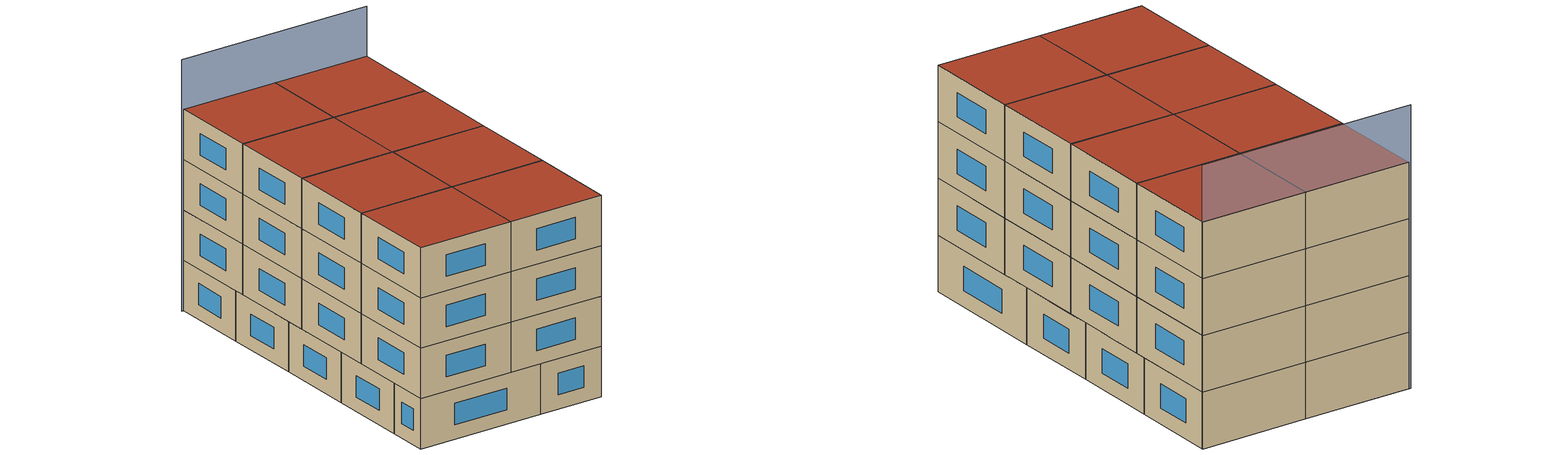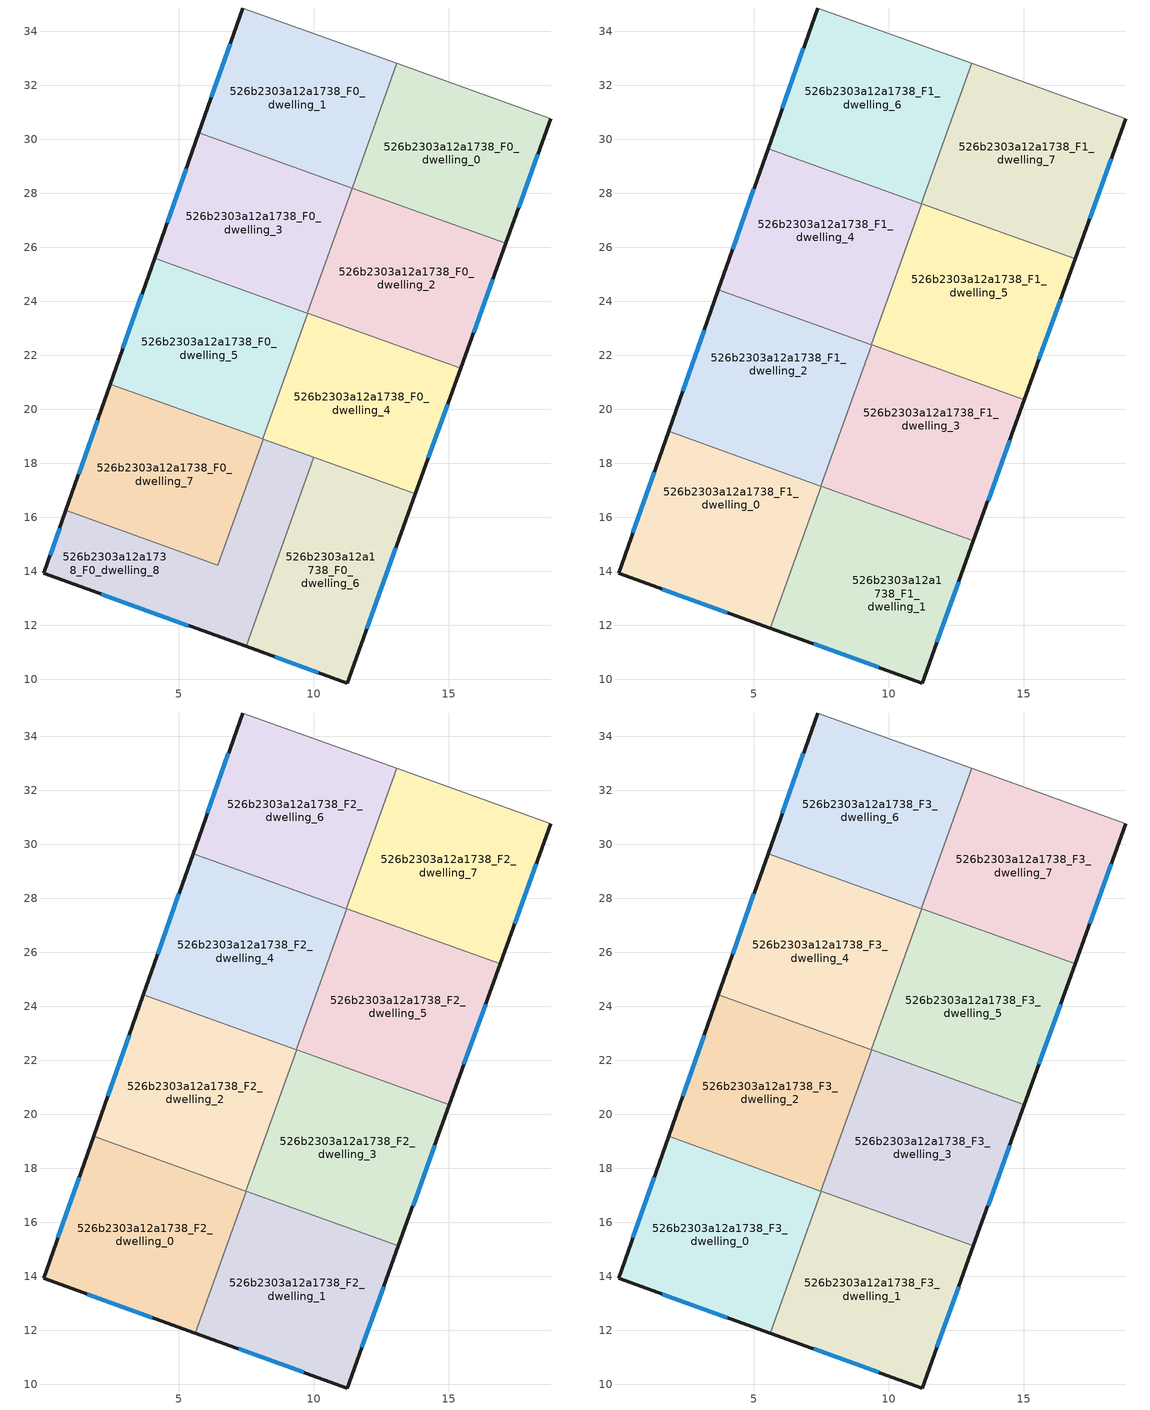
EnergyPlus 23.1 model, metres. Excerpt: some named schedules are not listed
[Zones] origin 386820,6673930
526b2303a12a1738_F0_dwelling_0
 floor ground (EU_floor_Construction): 18.78,30.76 17.12,26.15 11.42,28.19 13.08,32.81 z0
 wall outside (EU_wall_Construction): 17.12,26.15 18.78,30.76 z0:3
 wall to 526b2303a12a1738_F0_dwelling_1 (EU_wall_Construction): 13.08,32.81 11.42,28.19 z0:3
 wall adiabatic (EU_wall_Construction): 18.78,30.76 13.08,32.81 z0:3
 wall to 526b2303a12a1738_F0_dwelling_2 (EU_wall_Construction): 11.43,28.19 17.12,26.15 z0:3
 wall to 526b2303a12a1738_F0_dwelling_3 (EU_wall_Construction): 11.42,28.19 11.43,28.19 z0:3
 window (EU_Window_Construction): 17.59,27.46 18.31,29.44 z0.86:2.14
526b2303a12a1738_F0_dwelling_1
 floor ground (EU_floor_Construction): 13.08,32.81 11.42,28.19 5.74,30.23 7.37,34.86 z0
 wall outside (EU_wall_Construction): 7.37,34.86 5.74,30.23 z0:3
 wall adiabatic (EU_wall_Construction): 13.08,32.81 7.37,34.86 z0:3
 wall to 526b2303a12a1738_F0_dwelling_3 (EU_wall_Construction): 5.74,30.23 11.42,28.19 z0:3
 window (EU_Window_Construction): 6.9,33.54 6.21,31.56 z0.86:2.14
526b2303a12a1738_F0_dwelling_2
 floor ground (EU_floor_Construction): 17.12,26.15 15.45,21.52 9.77,23.55 11.43,28.19 z0
 wall outside (EU_wall_Construction): 15.45,21.52 17.12,26.15 z0:3
 wall to 526b2303a12a1738_F0_dwelling_3 (EU_wall_Construction): 11.43,28.19 9.77,23.55 z0:3
 wall to 526b2303a12a1738_F0_dwelling_4 (EU_wall_Construction): 9.78,23.55 15.45,21.52 z0:3
 wall to 526b2303a12a1738_F0_dwelling_5 (EU_wall_Construction): 9.77,23.55 9.78,23.55 z0:3
 window (EU_Window_Construction): 15.93,22.84 16.64,24.82 z0.86:2.14
526b2303a12a1738_F0_dwelling_3
 floor ground (EU_floor_Construction): 11.43,28.19 9.77,23.55 4.11,25.59 5.74,30.23 z0
 wall outside (EU_wall_Construction): 5.74,30.23 4.11,25.59 z0:3
 wall to 526b2303a12a1738_F0_dwelling_5 (EU_wall_Construction): 4.11,25.59 9.77,23.55 z0:3
 window (EU_Window_Construction): 5.27,28.91 4.57,26.92 z0.86:2.14
526b2303a12a1738_F0_dwelling_4
 floor ground (EU_floor_Construction): 15.45,21.52 13.77,16.87 8.11,18.9 9.78,23.55 z0
 wall outside (EU_wall_Construction): 13.77,16.87 15.45,21.52 z0:3
 wall to 526b2303a12a1738_F0_dwelling_5 (EU_wall_Construction): 9.78,23.55 8.11,18.9 z0:3
 wall to 526b2303a12a1738_F0_dwelling_6 (EU_wall_Construction): 10.01,18.22 13.77,16.87 z0:3
 wall to 526b2303a12a1738_F0_dwelling_8 (EU_wall_Construction): 8.12,18.9 10.01,18.22 z0:3
 wall to 526b2303a12a1738_F0_dwelling_7 (EU_wall_Construction): 8.11,18.9 8.12,18.9 z0:3
 window (EU_Window_Construction): 14.25,18.2 14.97,20.19 z0.86:2.14
526b2303a12a1738_F0_dwelling_5
 floor ground (EU_floor_Construction): 9.78,23.55 8.11,18.9 2.47,20.93 4.11,25.59 z0
 wall outside (EU_wall_Construction): 4.11,25.59 2.47,20.93 z0:3
 wall to 526b2303a12a1738_F0_dwelling_7 (EU_wall_Construction): 2.47,20.93 8.11,18.9 z0:3
 window (EU_Window_Construction): 3.64,24.26 2.94,22.26 z0.86:2.14
 ceiling adiabatic (EU_roof_Construction): 8.11,18.9 9.78,23.55 4.11,25.59 2.47,20.93 z3
526b2303a12a1738_F0_dwelling_6
 floor ground (EU_floor_Construction): 13.77,16.87 11.24,9.86 7.49,11.21 10.01,18.22 z0
 wall outside (EU_wall_Construction): 7.49,11.21 11.24,9.86 13.77,16.87 z0:3
 wall to 526b2303a12a1738_F0_dwelling_8 (EU_wall_Construction): 10.01,18.22 7.49,11.21 z0:3
 window (EU_Window_Construction): 8.57,10.83 10.17,10.25 / 11.97,11.86 13.05,14.87 z0.86:2.14
526b2303a12a1738_F0_dwelling_7
 floor ground (EU_floor_Construction): 8.12,18.9 6.45,14.23 0.82,16.25 2.47,20.93 z0
 wall outside (EU_wall_Construction): 2.47,20.93 0.82,16.25 z0:3
 wall to 526b2303a12a1738_F0_dwelling_8 (EU_wall_Construction): 0.82,16.25 6.45,14.23 8.12,18.9 z0:3
 window (EU_Window_Construction): 2,19.59 1.29,17.59 z0.86:2.14
526b2303a12a1738_F0_dwelling_8
 floor ground (EU_floor_Construction): 10.01,18.22 7.49,11.21 0,13.92 0.82,16.25 6.45,14.23 8.12,18.9 z0
 wall outside (EU_wall_Construction): 0.82,16.25 0,13.92 7.49,11.21 z0:3
 window (EU_Window_Construction): 2.14,13.15 5.35,11.99 / 0.59,15.59 0.24,14.59 z0.86:2.14
526b2303a12a1738_F1_dwelling_0
 floor to 526b2303a12a1738_F0_dwelling_7 (EU_floor_Construction): 7.5,17.15 6.45,14.23 0.82,16.25 1.85,19.18 z3
 floor to 526b2303a12a1738_F0_dwelling_8 (EU_floor_Construction): 7.51,17.15 5.62,11.89 0,13.92 0.82,16.25 6.45,14.23 7.5,17.15 z3
 wall outside (EU_wall_Construction): 1.85,19.18 0,13.92 5.62,11.89 z3:6
 wall to 526b2303a12a1738_F1_dwelling_1 (EU_wall_Construction): 5.62,11.89 7.51,17.15 z3:6
 wall to 526b2303a12a1738_F1_dwelling_2 (EU_wall_Construction): 7.49,17.15 1.85,19.18 z3:6
 wall to 526b2303a12a1738_F1_dwelling_3 (EU_wall_Construction): 7.51,17.15 7.49,17.15 z3:6
 window (EU_Window_Construction): 1.61,13.34 4.01,12.47 / 1.32,17.68 0.53,15.42 z3.86:5.14
526b2303a12a1738_F1_dwelling_1
 floor to 526b2303a12a1738_F0_dwelling_6 (EU_floor_Construction): 13.14,15.12 11.24,9.86 7.5,11.22 9.38,16.47 z3
 floor to 526b2303a12a1738_F0_dwelling_8 (EU_floor_Construction): 9.38,16.47 7.5,11.22 5.62,11.89 7.51,17.15 z3
 wall outside (EU_wall_Construction): 5.62,11.89 11.24,9.86 13.14,15.12 z3:6
 wall to 526b2303a12a1738_F1_dwelling_3 (EU_wall_Construction): 13.14,15.12 7.51,17.15 z3:6
 window (EU_Window_Construction): 11.79,11.37 12.6,13.62 / 7.23,11.31 9.64,10.44 z3.86:5.14
526b2303a12a1738_F1_dwelling_2
 floor adiabatic (EU_floor_Construction): 9.37,22.39 8.11,18.9 2.47,20.93 3.7,24.42 z3
 floor to 526b2303a12a1738_F0_dwelling_7 (EU_floor_Construction): 8.12,18.9 7.49,17.15 1.85,19.18 2.47,20.93 z3
 wall outside (EU_wall_Construction): 3.7,24.42 1.85,19.18 z3:6
 wall to 526b2303a12a1738_F1_dwelling_3 (EU_wall_Construction): 7.49,17.15 9.37,22.39 z3:6
 wall to 526b2303a12a1738_F1_dwelling_4 (EU_wall_Construction): 9.36,22.39 3.7,24.42 z3:6
 wall to 526b2303a12a1738_F1_dwelling_5 (EU_wall_Construction): 9.37,22.39 9.36,22.39 z3:6
 window (EU_Window_Construction): 3.17,22.93 2.38,20.68 z3.86:5.14
526b2303a12a1738_F1_dwelling_3
 floor outside (EU_floor_Construction): 9.37,22.39 7.5,17.15 8.12,18.9 z3
 floor to 526b2303a12a1738_F0_dwelling_4 (EU_floor_Construction): 15.03,20.36 13.77,16.87 8.12,18.9 9.37,22.39 z3
 floor to 526b2303a12a1738_F0_dwelling_6 (EU_floor_Construction): 13.77,16.87 13.14,15.12 9.38,16.47 10.01,18.22 z3
 floor to 526b2303a12a1738_F0_dwelling_8 (EU_floor_Construction): 10.01,18.22 9.38,16.47 7.5,17.15 8.12,18.9 z3
 wall outside (EU_wall_Construction): 13.14,15.12 15.03,20.36 z3:6
 wall to 526b2303a12a1738_F1_dwelling_5 (EU_wall_Construction): 15.03,20.36 9.37,22.39 z3:6
 window (EU_Window_Construction): 13.68,16.62 14.49,18.86 z3.86:5.14
526b2303a12a1738_F1_dwelling_4
 floor to 526b2303a12a1738_F0_dwelling_3 (EU_floor_Construction): 11.23,27.61 9.77,23.55 4.11,25.59 5.54,29.65 z3
 floor adiabatic (EU_floor_Construction): 9.77,23.55 9.36,22.39 3.7,24.42 4.11,25.59 z3
 wall outside (EU_wall_Construction): 5.54,29.65 3.7,24.42 z3:6
 wall to 526b2303a12a1738_F1_dwelling_5 (EU_wall_Construction): 9.36,22.39 11.23,27.61 z3:6
 wall to 526b2303a12a1738_F1_dwelling_6 (EU_wall_Construction): 11.22,27.61 5.54,29.65 z3:6
 wall to 526b2303a12a1738_F1_dwelling_7 (EU_wall_Construction): 11.23,27.61 11.22,27.61 z3:6
 window (EU_Window_Construction): 5.01,28.16 4.22,25.92 z3.86:5.14
526b2303a12a1738_F1_dwelling_5
 floor to 526b2303a12a1738_F0_dwelling_2 (EU_floor_Construction): 16.91,25.57 15.45,21.52 9.77,23.55 11.23,27.61 z3
 floor to 526b2303a12a1738_F0_dwelling_4 (EU_floor_Construction): 15.45,21.52 15.03,20.36 9.37,22.39 9.78,23.55 z3
 floor adiabatic (EU_floor_Construction): 9.78,23.55 9.37,22.39 9.36,22.39 9.77,23.55 z3
 wall outside (EU_wall_Construction): 15.03,20.36 16.91,25.57 z3:6
 wall to 526b2303a12a1738_F1_dwelling_7 (EU_wall_Construction): 16.91,25.57 11.23,27.61 z3:6
 window (EU_Window_Construction): 15.57,21.85 16.37,24.08 z3.86:5.14
526b2303a12a1738_F1_dwelling_6
 floor to 526b2303a12a1738_F0_dwelling_1 (EU_floor_Construction): 13.08,32.81 11.42,28.19 5.74,30.23 7.37,34.86 z3
 floor to 526b2303a12a1738_F0_dwelling_3 (EU_floor_Construction): 11.42,28.19 11.22,27.61 5.54,29.65 5.74,30.23 z3
 wall outside (EU_wall_Construction): 7.37,34.86 5.54,29.65 z3:6
 wall adiabatic (EU_wall_Construction): 13.08,32.81 7.37,34.86 z3:6
 wall to 526b2303a12a1738_F1_dwelling_7 (EU_wall_Construction): 11.22,27.61 13.08,32.81 z3:6
 window (EU_Window_Construction): 6.84,33.37 6.06,31.14 z3.86:5.14
526b2303a12a1738_F1_dwelling_7
 floor to 526b2303a12a1738_F0_dwelling_0 (EU_floor_Construction): 18.78,30.76 17.12,26.15 11.42,28.19 13.08,32.81 z3
 floor to 526b2303a12a1738_F0_dwelling_2 (EU_floor_Construction): 17.12,26.15 16.91,25.57 11.23,27.61 11.43,28.19 z3
 wall outside (EU_wall_Construction): 16.91,25.57 18.78,30.76 z3:6
 wall adiabatic (EU_wall_Construction): 18.78,30.76 13.08,32.81 z3:6
 window (EU_Window_Construction): 17.45,27.05 18.25,29.28 z3.86:5.14
526b2303a12a1738_F2_dwelling_0
 floor to 526b2303a12a1738_F1_dwelling_0 (EU_floor_Construction): 7.51,17.15 5.62,11.89 0,13.92 1.85,19.18 z6
 wall outside (EU_wall_Construction): 1.85,19.18 0,13.92 5.62,11.89 z6:9
 wall to 526b2303a12a1738_F2_dwelling_1 (EU_wall_Construction): 5.62,11.89 7.51,17.15 z6:9
 wall to 526b2303a12a1738_F2_dwelling_2 (EU_wall_Construction): 7.49,17.15 1.85,19.18 z6:9
 wall to 526b2303a12a1738_F2_dwelling_3 (EU_wall_Construction): 7.51,17.15 7.49,17.15 z6:9
 window (EU_Window_Construction): 1.61,13.34 4.01,12.47 / 1.32,17.68 0.53,15.42 z6.86:8.14
526b2303a12a1738_F2_dwelling_1
 floor to 526b2303a12a1738_F1_dwelling_1 (EU_floor_Construction): 13.14,15.12 11.24,9.86 5.62,11.89 7.51,17.15 z6
 wall outside (EU_wall_Construction): 5.62,11.89 11.24,9.86 13.14,15.12 z6:9
 wall to 526b2303a12a1738_F2_dwelling_3 (EU_wall_Construction): 13.14,15.12 7.51,17.15 z6:9
 window (EU_Window_Construction): 11.79,11.37 12.6,13.62 / 7.23,11.31 9.64,10.44 z6.86:8.14
526b2303a12a1738_F2_dwelling_2
 floor to 526b2303a12a1738_F1_dwelling_2 (EU_floor_Construction): 9.37,22.39 7.49,17.15 1.85,19.18 3.7,24.42 z6
 wall outside (EU_wall_Construction): 3.7,24.42 1.85,19.18 z6:9
 wall to 526b2303a12a1738_F2_dwelling_3 (EU_wall_Construction): 7.49,17.15 9.37,22.39 z6:9
 wall to 526b2303a12a1738_F2_dwelling_4 (EU_wall_Construction): 9.36,22.39 3.7,24.42 z6:9
 wall to 526b2303a12a1738_F2_dwelling_5 (EU_wall_Construction): 9.37,22.39 9.36,22.39 z6:9
 window (EU_Window_Construction): 3.17,22.93 2.38,20.68 z6.86:8.14
526b2303a12a1738_F2_dwelling_3
 floor to 526b2303a12a1738_F1_dwelling_3 (EU_floor_Construction): 15.03,20.36 13.14,15.12 7.49,17.15 9.37,22.39 z6
 wall outside (EU_wall_Construction): 13.14,15.12 15.03,20.36 z6:9
 wall to 526b2303a12a1738_F2_dwelling_5 (EU_wall_Construction): 15.03,20.36 9.37,22.39 z6:9
 window (EU_Window_Construction): 13.68,16.62 14.49,18.86 z6.86:8.14
526b2303a12a1738_F2_dwelling_4
 floor to 526b2303a12a1738_F1_dwelling_4 (EU_floor_Construction): 11.23,27.61 9.36,22.39 3.7,24.42 5.54,29.65 z6
 wall outside (EU_wall_Construction): 5.54,29.65 3.7,24.42 z6:9
 wall to 526b2303a12a1738_F2_dwelling_5 (EU_wall_Construction): 9.36,22.39 11.23,27.61 z6:9
 wall to 526b2303a12a1738_F2_dwelling_6 (EU_wall_Construction): 11.22,27.61 5.54,29.65 z6:9
 wall to 526b2303a12a1738_F2_dwelling_7 (EU_wall_Construction): 11.23,27.61 11.22,27.61 z6:9
 window (EU_Window_Construction): 5.01,28.16 4.22,25.92 z6.86:8.14
526b2303a12a1738_F2_dwelling_5
 floor to 526b2303a12a1738_F1_dwelling_5 (EU_floor_Construction): 16.91,25.57 15.03,20.36 9.36,22.39 11.23,27.61 z6
 wall outside (EU_wall_Construction): 15.03,20.36 16.91,25.57 z6:9
 wall to 526b2303a12a1738_F2_dwelling_7 (EU_wall_Construction): 16.91,25.57 11.23,27.61 z6:9
 window (EU_Window_Construction): 15.57,21.85 16.37,24.08 z6.86:8.14
526b2303a12a1738_F2_dwelling_6
 floor to 526b2303a12a1738_F1_dwelling_6 (EU_floor_Construction): 13.08,32.81 11.22,27.61 5.54,29.65 7.37,34.86 z6
 wall outside (EU_wall_Construction): 7.37,34.86 5.54,29.65 z6:9
 wall adiabatic (EU_wall_Construction): 13.08,32.81 7.37,34.86 z6:9
 wall to 526b2303a12a1738_F2_dwelling_7 (EU_wall_Construction): 11.22,27.61 13.08,32.81 z6:9
 window (EU_Window_Construction): 6.84,33.37 6.06,31.14 z6.86:8.14
526b2303a12a1738_F2_dwelling_7
 floor to 526b2303a12a1738_F1_dwelling_7 (EU_floor_Construction): 18.78,30.76 16.91,25.57 11.22,27.61 13.08,32.81 z6
 wall outside (EU_wall_Construction): 16.91,25.57 18.78,30.76 z6:9
 wall adiabatic (EU_wall_Construction): 18.78,30.76 13.08,32.81 z6:9
 window (EU_Window_Construction): 17.45,27.05 18.25,29.28 z6.86:8.14
526b2303a12a1738_F3_dwelling_0
 floor to 526b2303a12a1738_F2_dwelling_0 (EU_floor_Construction): 7.51,17.15 5.62,11.89 0,13.92 1.85,19.18 z9
 wall outside (EU_wall_Construction): 1.85,19.18 0,13.92 5.62,11.89 z9:12
 wall to 526b2303a12a1738_F3_dwelling_1 (EU_wall_Construction): 5.62,11.89 7.51,17.15 z9:12
 wall to 526b2303a12a1738_F3_dwelling_2 (EU_wall_Construction): 7.49,17.15 1.85,19.18 z9:12
 wall to 526b2303a12a1738_F3_dwelling_3 (EU_wall_Construction): 7.51,17.15 7.49,17.15 z9:12
 window (EU_Window_Construction): 1.61,13.34 4.01,12.47 / 1.32,17.68 0.53,15.42 z9.86:11.14
 roof outside (EU_roof_Construction): 5.62,11.89 7.51,17.15 1.85,19.18 0,13.92 z12
526b2303a12a1738_F3_dwelling_1
 floor to 526b2303a12a1738_F2_dwelling_1 (EU_floor_Construction): 13.14,15.12 11.24,9.86 5.62,11.89 7.51,17.15 z9
 wall outside (EU_wall_Construction): 5.62,11.89 11.24,9.86 13.14,15.12 z9:12
 wall to 526b2303a12a1738_F3_dwelling_3 (EU_wall_Construction): 13.14,15.12 7.51,17.15 z9:12
 window (EU_Window_Construction): 11.79,11.37 12.6,13.62 / 7.23,11.31 9.64,10.44 z9.86:11.14
 roof outside (EU_roof_Construction): 11.24,9.86 13.14,15.12 7.51,17.15 5.62,11.89 z12
526b2303a12a1738_F3_dwelling_2
 floor to 526b2303a12a1738_F2_dwelling_2 (EU_floor_Construction): 9.37,22.39 7.49,17.15 1.85,19.18 3.7,24.42 z9
 wall outside (EU_wall_Construction): 3.7,24.42 1.85,19.18 z9:12
 wall to 526b2303a12a1738_F3_dwelling_3 (EU_wall_Construction): 7.49,17.15 9.37,22.39 z9:12
 wall to 526b2303a12a1738_F3_dwelling_4 (EU_wall_Construction): 9.36,22.39 3.7,24.42 z9:12
 wall to 526b2303a12a1738_F3_dwelling_5 (EU_wall_Construction): 9.37,22.39 9.36,22.39 z9:12
 window (EU_Window_Construction): 3.17,22.93 2.38,20.68 z9.86:11.14
 roof outside (EU_roof_Construction): 7.49,17.15 9.37,22.39 3.7,24.42 1.85,19.18 z12
526b2303a12a1738_F3_dwelling_3
 floor to 526b2303a12a1738_F2_dwelling_3 (EU_floor_Construction): 15.03,20.36 13.14,15.12 7.49,17.15 9.37,22.39 z9
 wall outside (EU_wall_Construction): 13.14,15.12 15.03,20.36 z9:12
 wall to 526b2303a12a1738_F3_dwelling_5 (EU_wall_Construction): 15.03,20.36 9.37,22.39 z9:12
 window (EU_Window_Construction): 13.68,16.62 14.49,18.86 z9.86:11.14
 roof outside (EU_roof_Construction): 13.14,15.12 15.03,20.36 9.37,22.39 7.49,17.15 z12
526b2303a12a1738_F3_dwelling_4
 floor to 526b2303a12a1738_F2_dwelling_4 (EU_floor_Construction): 11.23,27.61 9.36,22.39 3.7,24.42 5.54,29.65 z9
 wall outside (EU_wall_Construction): 5.54,29.65 3.7,24.42 z9:12
 wall to 526b2303a12a1738_F3_dwelling_5 (EU_wall_Construction): 9.36,22.39 11.23,27.61 z9:12
 wall to 526b2303a12a1738_F3_dwelling_6 (EU_wall_Construction): 11.22,27.61 5.54,29.65 z9:12
 wall to 526b2303a12a1738_F3_dwelling_7 (EU_wall_Construction): 11.23,27.61 11.22,27.61 z9:12
 window (EU_Window_Construction): 5.01,28.16 4.22,25.92 z9.86:11.14
 roof outside (EU_roof_Construction): 9.36,22.39 11.23,27.61 5.54,29.65 3.7,24.42 z12
526b2303a12a1738_F3_dwelling_5
 floor to 526b2303a12a1738_F2_dwelling_5 (EU_floor_Construction): 16.91,25.57 15.03,20.36 9.36,22.39 11.23,27.61 z9
 wall outside (EU_wall_Construction): 15.03,20.36 16.91,25.57 z9:12
 wall to 526b2303a12a1738_F3_dwelling_7 (EU_wall_Construction): 16.91,25.57 11.23,27.61 z9:12
 window (EU_Window_Construction): 15.57,21.85 16.37,24.08 z9.86:11.14
 roof outside (EU_roof_Construction): 15.03,20.36 16.91,25.57 11.23,27.61 9.36,22.39 z12
526b2303a12a1738_F3_dwelling_6
 floor to 526b2303a12a1738_F2_dwelling_6 (EU_floor_Construction): 13.08,32.81 11.22,27.61 5.54,29.65 7.37,34.86 z9
 wall outside (EU_wall_Construction): 7.37,34.86 5.54,29.65 z9:12
 wall adiabatic (EU_wall_Construction): 13.08,32.81 7.37,34.86 z9:12
 wall to 526b2303a12a1738_F3_dwelling_7 (EU_wall_Construction): 11.22,27.61 13.08,32.81 z9:12
 window (EU_Window_Construction): 6.84,33.37 6.06,31.14 z9.86:11.14
 roof outside (EU_roof_Construction): 11.22,27.61 13.08,32.81 7.37,34.86 5.54,29.65 z12
526b2303a12a1738_F3_dwelling_7
 floor to 526b2303a12a1738_F2_dwelling_7 (EU_floor_Construction): 18.78,30.76 16.91,25.57 11.22,27.61 13.08,32.81 z9
 wall outside (EU_wall_Construction): 16.91,25.57 18.78,30.76 z9:12
 wall adiabatic (EU_wall_Construction): 18.78,30.76 13.08,32.81 z9:12
 window (EU_Window_Construction): 17.45,27.05 18.25,29.28 z9.86:11.14
 roof outside (EU_roof_Construction): 16.91,25.57 18.78,30.76 13.08,32.81 11.22,27.61 z12
shading: 18.78,30.74 7.27,34.9 z0:15
[Building]
EU S2 Campaign: North Axis=0; Terrain=City; Solar Distribution=FullExterior
[Site:Location]
Helsinki-Vantaa.AP: Latitude=60.317; Longitude=24.963; Time Zone=2; Elevation=54.6
[SizingPeriod:WeatherFileDays]
AnnualSizingPeriod: Begin Month=1; Begin Day of Month=1; End Month=12; End Day of Month=31; Day of Week for Start Day=Monday; Use Weather File Daylight Saving Period=No; Use Weather File Rain and Snow Indicators=No
[MATERIAL]
EU_InternalMass_Material: Roughness=MediumRough; Thickness=0.1; Conductivity=1; Density=1800; Specific Heat=900; Thermal Absorptance=0.9; Solar Absorptance=0.7; Visible Absorptance=0.7
[MATERIAL:NOMASS] Roughness=MediumRough; Thermal Absorptance=0.9; Solar Absorptance=0.7; Visible Absorptance=0.7
Name | Thermal Resistance
EU_wall_NoMass | 1.10183
EU_roof_NoMass; EU_floor_NoMass | 1.70606
[WINDOWMATERIAL:SIMPLEGLAZINGSYSTEM]
EU_Window_SimpleGlazing: UFactor=3.11035; Solar Heat Gain Coefficient=0.8; Visible Transmittance=0.8
[CONSTRUCTION]
EU_wall_Construction: EU_wall_NoMass
EU_roof_Construction: EU_roof_NoMass
EU_floor_Construction: EU_floor_NoMass
EU_Window_Construction: EU_Window_SimpleGlazing
EU_InternalMass_Construction: EU_InternalMass_Material
[ZONE] Type=1; Multiplier=1; Ceiling Height=autocalculate; Floor Area=autocalculate; Part of Total Floor Area=Yes
Name | Volume
526b2303a12a1738_F0_dwelling_0 | 89.1453
526b2303a12a1738_F1_dwelling_0; 526b2303a12a1738_F2_dwelling_0; 526b2303a12a1738_F3_dwelling_0 | 100.277
526b2303a12a1738_F0_dwelling_1; 526b2303a12a1738_F0_dwelling_8 | 89.1416
526b2303a12a1738_F1_dwelling_1; 526b2303a12a1738_F2_dwelling_1; 526b2303a12a1738_F3_dwelling_1; 526b2303a12a1738_F1_dwelling_5; 526b2303a12a1738_F2_dwelling_5; 526b2303a12a1738_F3_dwelling_5 | 100.27
526b2303a12a1738_F0_dwelling_2 | 89.1204
526b2303a12a1738_F1_dwelling_2; 526b2303a12a1738_F2_dwelling_2; 526b2303a12a1738_F3_dwelling_2 | 100.265
526b2303a12a1738_F0_dwelling_3 | 89.1335
526b2303a12a1738_F1_dwelling_3; 526b2303a12a1738_F2_dwelling_3; 526b2303a12a1738_F3_dwelling_3 | 100.29
526b2303a12a1738_F0_dwelling_4 | 89.1504
526b2303a12a1738_F1_dwelling_4; 526b2303a12a1738_F2_dwelling_4; 526b2303a12a1738_F3_dwelling_4 | 100.261
526b2303a12a1738_F0_dwelling_5 | 89.1475
526b2303a12a1738_F0_dwelling_6 | 89.1299
526b2303a12a1738_F1_dwelling_6; 526b2303a12a1738_F2_dwelling_6; 526b2303a12a1738_F3_dwelling_6 | 100.274
526b2303a12a1738_F0_dwelling_7 | 89.1423
526b2303a12a1738_F1_dwelling_7; 526b2303a12a1738_F2_dwelling_7; 526b2303a12a1738_F3_dwelling_7 | 100.293
[INTERNALMASS] Construction=EU_InternalMass_Construction
Name | Zone or ZoneList | Surface Area
526b2303a12a1738_F0_dwelling_0_EU_InternalMass | 526b2303a12a1738_F0_dwelling_0 | 29.7158
526b2303a12a1738_F0_dwelling_1_EU_InternalMass | 526b2303a12a1738_F0_dwelling_1 | 29.713
526b2303a12a1738_F0_dwelling_2_EU_InternalMass | 526b2303a12a1738_F0_dwelling_2 | 29.7074
526b2303a12a1738_F0_dwelling_3_EU_InternalMass | 526b2303a12a1738_F0_dwelling_3 | 29.7131
526b2303a12a1738_F0_dwelling_4_EU_InternalMass | 526b2303a12a1738_F0_dwelling_4 | 29.7168
526b2303a12a1738_F0_dwelling_5_EU_InternalMass | 526b2303a12a1738_F0_dwelling_5 | 29.7164
526b2303a12a1738_F0_dwelling_6_EU_InternalMass | 526b2303a12a1738_F0_dwelling_6 | 29.7105
526b2303a12a1738_F0_dwelling_7_EU_InternalMass | 526b2303a12a1738_F0_dwelling_7 | 29.714
526b2303a12a1738_F0_dwelling_8_EU_InternalMass | 526b2303a12a1738_F0_dwelling_8 | 29.714
526b2303a12a1738_F1_dwelling_0_EU_InternalMass | 526b2303a12a1738_F1_dwelling_0 | 33.4256
526b2303a12a1738_F1_dwelling_1_EU_InternalMass | 526b2303a12a1738_F1_dwelling_1 | 33.4232
526b2303a12a1738_F1_dwelling_2_EU_InternalMass | 526b2303a12a1738_F1_dwelling_2 | 33.4216
526b2303a12a1738_F1_dwelling_3_EU_InternalMass | 526b2303a12a1738_F1_dwelling_3 | 33.4299
526b2303a12a1738_F1_dwelling_4_EU_InternalMass | 526b2303a12a1738_F1_dwelling_4 | 33.4207
526b2303a12a1738_F1_dwelling_5_EU_InternalMass | 526b2303a12a1738_F1_dwelling_5 | 33.4233
526b2303a12a1738_F1_dwelling_6_EU_InternalMass | 526b2303a12a1738_F1_dwelling_6 | 33.4282
526b2303a12a1738_F1_dwelling_7_EU_InternalMass | 526b2303a12a1738_F1_dwelling_7 | 33.4293
526b2303a12a1738_F2_dwelling_0_EU_InternalMass | 526b2303a12a1738_F2_dwelling_0 | 33.4256
526b2303a12a1738_F2_dwelling_1_EU_InternalMass | 526b2303a12a1738_F2_dwelling_1 | 33.4232
526b2303a12a1738_F2_dwelling_2_EU_InternalMass | 526b2303a12a1738_F2_dwelling_2 | 33.4216
526b2303a12a1738_F2_dwelling_3_EU_InternalMass | 526b2303a12a1738_F2_dwelling_3 | 33.4299
526b2303a12a1738_F2_dwelling_4_EU_InternalMass | 526b2303a12a1738_F2_dwelling_4 | 33.4207
526b2303a12a1738_F2_dwelling_5_EU_InternalMass | 526b2303a12a1738_F2_dwelling_5 | 33.4233
526b2303a12a1738_F2_dwelling_6_EU_InternalMass | 526b2303a12a1738_F2_dwelling_6 | 33.4282
526b2303a12a1738_F2_dwelling_7_EU_InternalMass | 526b2303a12a1738_F2_dwelling_7 | 33.4293
526b2303a12a1738_F3_dwelling_0_EU_InternalMass | 526b2303a12a1738_F3_dwelling_0 | 33.4256
526b2303a12a1738_F3_dwelling_1_EU_InternalMass | 526b2303a12a1738_F3_dwelling_1 | 33.4232
526b2303a12a1738_F3_dwelling_2_EU_InternalMass | 526b2303a12a1738_F3_dwelling_2 | 33.4216
526b2303a12a1738_F3_dwelling_3_EU_InternalMass | 526b2303a12a1738_F3_dwelling_3 | 33.4299
526b2303a12a1738_F3_dwelling_4_EU_InternalMass | 526b2303a12a1738_F3_dwelling_4 | 33.4207
526b2303a12a1738_F3_dwelling_5_EU_InternalMass | 526b2303a12a1738_F3_dwelling_5 | 33.4233
526b2303a12a1738_F3_dwelling_6_EU_InternalMass | 526b2303a12a1738_F3_dwelling_6 | 33.4282
526b2303a12a1738_F3_dwelling_7_EU_InternalMass | 526b2303a12a1738_F3_dwelling_7 | 33.4293
[OTHEREQUIPMENT] Fuel Type=Electricity; Design Level Calculation Method=Watts/Area; Power per Zone Floor Area=1; Fraction Latent=0; Fraction Radiant=0; Fraction Lost=0; Carbon Dioxide Generation Rate=0; EndUse Subcategory=EU_Step8_InternalGains
Name | Zone or ZoneList or Space or SpaceList | Schedule
EU_Step8_InternalGain_526b2303a12a1738_F0_dwelling_0_f000 | 526b2303a12a1738_F0_dwelling_0 | EU_Step8_GainSchedule_526b2303a12a1738_F0_dwelling_0_f000
EU_Step8_InternalGain_526b2303a12a1738_F0_dwelling_1_f000 | 526b2303a12a1738_F0_dwelling_1 | EU_Step8_GainSchedule_526b2303a12a1738_F0_dwelling_1_f000
EU_Step8_InternalGain_526b2303a12a1738_F0_dwelling_2_f000 | 526b2303a12a1738_F0_dwelling_2 | EU_Step8_GainSchedule_526b2303a12a1738_F0_dwelling_2_f000
EU_Step8_InternalGain_526b2303a12a1738_F0_dwelling_3_f000 | 526b2303a12a1738_F0_dwelling_3 | EU_Step8_GainSchedule_526b2303a12a1738_F0_dwelling_3_f000
EU_Step8_InternalGain_526b2303a12a1738_F0_dwelling_4_f000 | 526b2303a12a1738_F0_dwelling_4 | EU_Step8_GainSchedule_526b2303a12a1738_F0_dwelling_4_f000
EU_Step8_InternalGain_526b2303a12a1738_F0_dwelling_5_f000 | 526b2303a12a1738_F0_dwelling_5 | EU_Step8_GainSchedule_526b2303a12a1738_F0_dwelling_5_f000
EU_Step8_InternalGain_526b2303a12a1738_F0_dwelling_6_f000 | 526b2303a12a1738_F0_dwelling_6 | EU_Step8_GainSchedule_526b2303a12a1738_F0_dwelling_6_f000
EU_Step8_InternalGain_526b2303a12a1738_F0_dwelling_7_f000 | 526b2303a12a1738_F0_dwelling_7 | EU_Step8_GainSchedule_526b2303a12a1738_F0_dwelling_7_f000
EU_Step8_InternalGain_526b2303a12a1738_F0_dwelling_8_f000 | 526b2303a12a1738_F0_dwelling_8 | EU_Step8_GainSchedule_526b2303a12a1738_F0_dwelling_8_f000
EU_Step8_InternalGain_526b2303a12a1738_F1_dwelling_0_f000 | 526b2303a12a1738_F1_dwelling_0 | EU_Step8_GainSchedule_526b2303a12a1738_F1_dwelling_0_f000
EU_Step8_InternalGain_526b2303a12a1738_F1_dwelling_1_f000 | 526b2303a12a1738_F1_dwelling_1 | EU_Step8_GainSchedule_526b2303a12a1738_F1_dwelling_1_f000
EU_Step8_InternalGain_526b2303a12a1738_F1_dwelling_2_f000 | 526b2303a12a1738_F1_dwelling_2 | EU_Step8_GainSchedule_526b2303a12a1738_F1_dwelling_2_f000
EU_Step8_InternalGain_526b2303a12a1738_F1_dwelling_3_f000 | 526b2303a12a1738_F1_dwelling_3 | EU_Step8_GainSchedule_526b2303a12a1738_F1_dwelling_3_f000
EU_Step8_InternalGain_526b2303a12a1738_F1_dwelling_4_f000 | 526b2303a12a1738_F1_dwelling_4 | EU_Step8_GainSchedule_526b2303a12a1738_F1_dwelling_4_f000
EU_Step8_InternalGain_526b2303a12a1738_F1_dwelling_5_f000 | 526b2303a12a1738_F1_dwelling_5 | EU_Step8_GainSchedule_526b2303a12a1738_F1_dwelling_5_f000
EU_Step8_InternalGain_526b2303a12a1738_F1_dwelling_6_f000 | 526b2303a12a1738_F1_dwelling_6 | EU_Step8_GainSchedule_526b2303a12a1738_F1_dwelling_6_f000
EU_Step8_InternalGain_526b2303a12a1738_F1_dwelling_7_f000 | 526b2303a12a1738_F1_dwelling_7 | EU_Step8_GainSchedule_526b2303a12a1738_F1_dwelling_7_f000
EU_Step8_InternalGain_526b2303a12a1738_F2_dwelling_0_f000 | 526b2303a12a1738_F2_dwelling_0 | EU_Step8_GainSchedule_526b2303a12a1738_F2_dwelling_0_f000
EU_Step8_InternalGain_526b2303a12a1738_F2_dwelling_1_f000 | 526b2303a12a1738_F2_dwelling_1 | EU_Step8_GainSchedule_526b2303a12a1738_F2_dwelling_1_f000
EU_Step8_InternalGain_526b2303a12a1738_F2_dwelling_2_f000 | 526b2303a12a1738_F2_dwelling_2 | EU_Step8_GainSchedule_526b2303a12a1738_F2_dwelling_2_f000
EU_Step8_InternalGain_526b2303a12a1738_F2_dwelling_3_f000 | 526b2303a12a1738_F2_dwelling_3 | EU_Step8_GainSchedule_526b2303a12a1738_F2_dwelling_3_f000
EU_Step8_InternalGain_526b2303a12a1738_F2_dwelling_4_f000 | 526b2303a12a1738_F2_dwelling_4 | EU_Step8_GainSchedule_526b2303a12a1738_F2_dwelling_4_f000
EU_Step8_InternalGain_526b2303a12a1738_F2_dwelling_5_f000 | 526b2303a12a1738_F2_dwelling_5 | EU_Step8_GainSchedule_526b2303a12a1738_F2_dwelling_5_f000
EU_Step8_InternalGain_526b2303a12a1738_F2_dwelling_6_f000 | 526b2303a12a1738_F2_dwelling_6 | EU_Step8_GainSchedule_526b2303a12a1738_F2_dwelling_6_f000
EU_Step8_InternalGain_526b2303a12a1738_F2_dwelling_7_f000 | 526b2303a12a1738_F2_dwelling_7 | EU_Step8_GainSchedule_526b2303a12a1738_F2_dwelling_7_f000
EU_Step8_InternalGain_526b2303a12a1738_F3_dwelling_0_f000 | 526b2303a12a1738_F3_dwelling_0 | EU_Step8_GainSchedule_526b2303a12a1738_F3_dwelling_0_f000
EU_Step8_InternalGain_526b2303a12a1738_F3_dwelling_1_f000 | 526b2303a12a1738_F3_dwelling_1 | EU_Step8_GainSchedule_526b2303a12a1738_F3_dwelling_1_f000
EU_Step8_InternalGain_526b2303a12a1738_F3_dwelling_2_f000 | 526b2303a12a1738_F3_dwelling_2 | EU_Step8_GainSchedule_526b2303a12a1738_F3_dwelling_2_f000
EU_Step8_InternalGain_526b2303a12a1738_F3_dwelling_3_f000 | 526b2303a12a1738_F3_dwelling_3 | EU_Step8_GainSchedule_526b2303a12a1738_F3_dwelling_3_f000
EU_Step8_InternalGain_526b2303a12a1738_F3_dwelling_4_f000 | 526b2303a12a1738_F3_dwelling_4 | EU_Step8_GainSchedule_526b2303a12a1738_F3_dwelling_4_f000
EU_Step8_InternalGain_526b2303a12a1738_F3_dwelling_5_f000 | 526b2303a12a1738_F3_dwelling_5 | EU_Step8_GainSchedule_526b2303a12a1738_F3_dwelling_5_f000
EU_Step8_InternalGain_526b2303a12a1738_F3_dwelling_6_f000 | 526b2303a12a1738_F3_dwelling_6 | EU_Step8_GainSchedule_526b2303a12a1738_F3_dwelling_6_f000
EU_Step8_InternalGain_526b2303a12a1738_F3_dwelling_7_f000 | 526b2303a12a1738_F3_dwelling_7 | EU_Step8_GainSchedule_526b2303a12a1738_F3_dwelling_7_f000
[ZONEVENTILATION:DESIGNFLOWRATE] Schedule=EU_AlwaysOn; Design Flow Rate Calculation Method=AirChanges/Hour; Air Changes per Hour=0.756316; Ventilation Type=Natural; Fan Pressure Rise=0; Fan Total Efficiency=1; Constant Term Coefficient=1; Temperature Term Coefficient=0; Velocity Term Coefficient=0; Velocity Squared Term Coefficient=0; Minimum Indoor Temperature=-100; Maximum Indoor Temperature=100; Delta Temperature=-100; Minimum Outdoor Temperature=-100; Maximum Outdoor Temperature=100; Maximum Wind Speed=40
Name | Zone or ZoneList or Space or SpaceList
EU_ConstantAir_526b2303a12a1738_F0_dwelling_0 | 526b2303a12a1738_F0_dwelling_0
EU_ConstantAir_526b2303a12a1738_F0_dwelling_1 | 526b2303a12a1738_F0_dwelling_1
EU_ConstantAir_526b2303a12a1738_F0_dwelling_2 | 526b2303a12a1738_F0_dwelling_2
EU_ConstantAir_526b2303a12a1738_F0_dwelling_3 | 526b2303a12a1738_F0_dwelling_3
EU_ConstantAir_526b2303a12a1738_F0_dwelling_4 | 526b2303a12a1738_F0_dwelling_4
EU_ConstantAir_526b2303a12a1738_F0_dwelling_5 | 526b2303a12a1738_F0_dwelling_5
EU_ConstantAir_526b2303a12a1738_F0_dwelling_6 | 526b2303a12a1738_F0_dwelling_6
EU_ConstantAir_526b2303a12a1738_F0_dwelling_7 | 526b2303a12a1738_F0_dwelling_7
EU_ConstantAir_526b2303a12a1738_F0_dwelling_8 | 526b2303a12a1738_F0_dwelling_8
EU_ConstantAir_526b2303a12a1738_F1_dwelling_0 | 526b2303a12a1738_F1_dwelling_0
EU_ConstantAir_526b2303a12a1738_F1_dwelling_1 | 526b2303a12a1738_F1_dwelling_1
EU_ConstantAir_526b2303a12a1738_F1_dwelling_2 | 526b2303a12a1738_F1_dwelling_2
EU_ConstantAir_526b2303a12a1738_F1_dwelling_3 | 526b2303a12a1738_F1_dwelling_3
EU_ConstantAir_526b2303a12a1738_F1_dwelling_4 | 526b2303a12a1738_F1_dwelling_4
EU_ConstantAir_526b2303a12a1738_F1_dwelling_5 | 526b2303a12a1738_F1_dwelling_5
EU_ConstantAir_526b2303a12a1738_F1_dwelling_6 | 526b2303a12a1738_F1_dwelling_6
EU_ConstantAir_526b2303a12a1738_F1_dwelling_7 | 526b2303a12a1738_F1_dwelling_7
EU_ConstantAir_526b2303a12a1738_F2_dwelling_0 | 526b2303a12a1738_F2_dwelling_0
EU_ConstantAir_526b2303a12a1738_F2_dwelling_1 | 526b2303a12a1738_F2_dwelling_1
EU_ConstantAir_526b2303a12a1738_F2_dwelling_2 | 526b2303a12a1738_F2_dwelling_2
EU_ConstantAir_526b2303a12a1738_F2_dwelling_3 | 526b2303a12a1738_F2_dwelling_3
EU_ConstantAir_526b2303a12a1738_F2_dwelling_4 | 526b2303a12a1738_F2_dwelling_4
EU_ConstantAir_526b2303a12a1738_F2_dwelling_5 | 526b2303a12a1738_F2_dwelling_5
EU_ConstantAir_526b2303a12a1738_F2_dwelling_6 | 526b2303a12a1738_F2_dwelling_6
EU_ConstantAir_526b2303a12a1738_F2_dwelling_7 | 526b2303a12a1738_F2_dwelling_7
EU_ConstantAir_526b2303a12a1738_F3_dwelling_0 | 526b2303a12a1738_F3_dwelling_0
EU_ConstantAir_526b2303a12a1738_F3_dwelling_1 | 526b2303a12a1738_F3_dwelling_1
EU_ConstantAir_526b2303a12a1738_F3_dwelling_2 | 526b2303a12a1738_F3_dwelling_2
EU_ConstantAir_526b2303a12a1738_F3_dwelling_3 | 526b2303a12a1738_F3_dwelling_3
EU_ConstantAir_526b2303a12a1738_F3_dwelling_4 | 526b2303a12a1738_F3_dwelling_4
EU_ConstantAir_526b2303a12a1738_F3_dwelling_5 | 526b2303a12a1738_F3_dwelling_5
EU_ConstantAir_526b2303a12a1738_F3_dwelling_6 | 526b2303a12a1738_F3_dwelling_6
EU_ConstantAir_526b2303a12a1738_F3_dwelling_7 | 526b2303a12a1738_F3_dwelling_7
[HVACTEMPLATE:THERMOSTAT] Constant Heating Setpoint=20; Constant Cooling Setpoint=50
EU_HeatOnly_526b2303a12a1738_F0_dwelling_0; EU_HeatOnly_526b2303a12a1738_F0_dwelling_1; EU_HeatOnly_526b2303a12a1738_F0_dwelling_2; EU_HeatOnly_526b2303a12a1738_F0_dwelling_3; EU_HeatOnly_526b2303a12a1738_F0_dwelling_4; EU_HeatOnly_526b2303a12a1738_F0_dwelling_5; EU_HeatOnly_526b2303a12a1738_F0_dwelling_6; EU_HeatOnly_526b2303a12a1738_F0_dwelling_7; EU_HeatOnly_526b2303a12a1738_F0_dwelling_8; EU_HeatOnly_526b2303a12a1738_F1_dwelling_0; EU_HeatOnly_526b2303a12a1738_F1_dwelling_1; EU_HeatOnly_526b2303a12a1738_F1_dwelling_2; EU_HeatOnly_526b2303a12a1738_F1_dwelling_3; EU_HeatOnly_526b2303a12a1738_F1_dwelling_4; EU_HeatOnly_526b2303a12a1738_F1_dwelling_5; EU_HeatOnly_526b2303a12a1738_F1_dwelling_6; EU_HeatOnly_526b2303a12a1738_F1_dwelling_7; EU_HeatOnly_526b2303a12a1738_F2_dwelling_0; EU_HeatOnly_526b2303a12a1738_F2_dwelling_1; EU_HeatOnly_526b2303a12a1738_F2_dwelling_2; EU_HeatOnly_526b2303a12a1738_F2_dwelling_3; EU_HeatOnly_526b2303a12a1738_F2_dwelling_4; EU_HeatOnly_526b2303a12a1738_F2_dwelling_5; EU_HeatOnly_526b2303a12a1738_F2_dwelling_6; EU_HeatOnly_526b2303a12a1738_F2_dwelling_7; EU_HeatOnly_526b2303a12a1738_F3_dwelling_0; EU_HeatOnly_526b2303a12a1738_F3_dwelling_1; EU_HeatOnly_526b2303a12a1738_F3_dwelling_2; EU_HeatOnly_526b2303a12a1738_F3_dwelling_3; EU_HeatOnly_526b2303a12a1738_F3_dwelling_4; EU_HeatOnly_526b2303a12a1738_F3_dwelling_5; EU_HeatOnly_526b2303a12a1738_F3_dwelling_6; EU_HeatOnly_526b2303a12a1738_F3_dwelling_7
[HVACTEMPLATE:ZONE:IDEALLOADSAIRSYSTEM] System Availability Schedule=EU_AlwaysOn; Maximum Heating Supply Air Temperature=50; Minimum Cooling Supply Air Temperature=13; Maximum Heating Supply Air Humidity Ratio=0.0156; Minimum Cooling Supply Air Humidity Ratio=0.0077; Heating Limit=NoLimit; Cooling Limit=NoLimit; Heating Availability Schedule=EU_AlwaysOn; Cooling Availability Schedule=EU_CoolingOff; Dehumidification Control Type=ConstantSensibleHeatRatio; Cooling Sensible Heat Ratio=0.7; Dehumidification Setpoint=60; Humidification Control Type=None; Humidification Setpoint=30; Outdoor Air Method=None; Outdoor Air Flow Rate per Person=0.00944; Outdoor Air Flow Rate per Zone Floor Area=0; Outdoor Air Flow Rate per Zone=0; Demand Controlled Ventilation Type=None; Outdoor Air Economizer Type=NoEconomizer; Heat Recovery Type=None; Sensible Heat Recovery Effectiveness=0.7; Latent Heat Recovery Effectiveness=0.65
Name | Template Thermostat
526b2303a12a1738_F0_dwelling_0 | EU_HeatOnly_526b2303a12a1738_F0_dwelling_0
526b2303a12a1738_F0_dwelling_1 | EU_HeatOnly_526b2303a12a1738_F0_dwelling_1
526b2303a12a1738_F0_dwelling_2 | EU_HeatOnly_526b2303a12a1738_F0_dwelling_2
526b2303a12a1738_F0_dwelling_3 | EU_HeatOnly_526b2303a12a1738_F0_dwelling_3
526b2303a12a1738_F0_dwelling_4 | EU_HeatOnly_526b2303a12a1738_F0_dwelling_4
526b2303a12a1738_F0_dwelling_5 | EU_HeatOnly_526b2303a12a1738_F0_dwelling_5
526b2303a12a1738_F0_dwelling_6 | EU_HeatOnly_526b2303a12a1738_F0_dwelling_6
526b2303a12a1738_F0_dwelling_7 | EU_HeatOnly_526b2303a12a1738_F0_dwelling_7
526b2303a12a1738_F0_dwelling_8 | EU_HeatOnly_526b2303a12a1738_F0_dwelling_8
526b2303a12a1738_F1_dwelling_0 | EU_HeatOnly_526b2303a12a1738_F1_dwelling_0
526b2303a12a1738_F1_dwelling_1 | EU_HeatOnly_526b2303a12a1738_F1_dwelling_1
526b2303a12a1738_F1_dwelling_2 | EU_HeatOnly_526b2303a12a1738_F1_dwelling_2
526b2303a12a1738_F1_dwelling_3 | EU_HeatOnly_526b2303a12a1738_F1_dwelling_3
526b2303a12a1738_F1_dwelling_4 | EU_HeatOnly_526b2303a12a1738_F1_dwelling_4
526b2303a12a1738_F1_dwelling_5 | EU_HeatOnly_526b2303a12a1738_F1_dwelling_5
526b2303a12a1738_F1_dwelling_6 | EU_HeatOnly_526b2303a12a1738_F1_dwelling_6
526b2303a12a1738_F1_dwelling_7 | EU_HeatOnly_526b2303a12a1738_F1_dwelling_7
526b2303a12a1738_F2_dwelling_0 | EU_HeatOnly_526b2303a12a1738_F2_dwelling_0
526b2303a12a1738_F2_dwelling_1 | EU_HeatOnly_526b2303a12a1738_F2_dwelling_1
526b2303a12a1738_F2_dwelling_2 | EU_HeatOnly_526b2303a12a1738_F2_dwelling_2
526b2303a12a1738_F2_dwelling_3 | EU_HeatOnly_526b2303a12a1738_F2_dwelling_3
526b2303a12a1738_F2_dwelling_4 | EU_HeatOnly_526b2303a12a1738_F2_dwelling_4
526b2303a12a1738_F2_dwelling_5 | EU_HeatOnly_526b2303a12a1738_F2_dwelling_5
526b2303a12a1738_F2_dwelling_6 | EU_HeatOnly_526b2303a12a1738_F2_dwelling_6
526b2303a12a1738_F2_dwelling_7 | EU_HeatOnly_526b2303a12a1738_F2_dwelling_7
526b2303a12a1738_F3_dwelling_0 | EU_HeatOnly_526b2303a12a1738_F3_dwelling_0
526b2303a12a1738_F3_dwelling_1 | EU_HeatOnly_526b2303a12a1738_F3_dwelling_1
526b2303a12a1738_F3_dwelling_2 | EU_HeatOnly_526b2303a12a1738_F3_dwelling_2
526b2303a12a1738_F3_dwelling_3 | EU_HeatOnly_526b2303a12a1738_F3_dwelling_3
526b2303a12a1738_F3_dwelling_4 | EU_HeatOnly_526b2303a12a1738_F3_dwelling_4
526b2303a12a1738_F3_dwelling_5 | EU_HeatOnly_526b2303a12a1738_F3_dwelling_5
526b2303a12a1738_F3_dwelling_6 | EU_HeatOnly_526b2303a12a1738_F3_dwelling_6
526b2303a12a1738_F3_dwelling_7 | EU_HeatOnly_526b2303a12a1738_F3_dwelling_7
[SIZING:ZONE] Zone Cooling Design Supply Air Temperature Input Method=SupplyAirTemperature; Zone Cooling Design Supply Air Temperature=13; Zone Heating Design Supply Air Temperature Input Method=SupplyAirTemperature; Zone Heating Design Supply Air Temperature=50; Zone Cooling Design Supply Air Humidity Ratio=0.008; Zone Heating Design Supply Air Humidity Ratio=0.008; Cooling Design Air Flow Method=DesignDay; Cooling Design Air Flow Rate=0; Cooling Minimum Air Flow per Zone Floor Area=0.000762; Cooling Minimum Air Flow=0; Cooling Minimum Air Flow Fraction=0.2; Heating Design Air Flow Method=DesignDay; Heating Design Air Flow Rate=0; Heating Maximum Air Flow per Zone Floor Area=0.002032; Heating Maximum Air Flow=0.141576; Heating Maximum Air Flow Fraction=0.3; Account for Dedicated Outdoor Air System=No; Dedicated Outdoor Air System Control Strategy=NeutralSupplyAir; Dedicated Outdoor Air Low Setpoint Temperature for Design=autosize; Dedicated Outdoor Air High Setpoint Temperature for Design=autosize; Zone Load Sizing Method=Sensible Load Only No Latent Load; Zone Latent Cooling Design Supply Air Humidity Ratio Input Method=HumidityRatioDifference; Zone Cooling Design Supply Air Humidity Ratio Difference=0.005; Zone Latent Heating Design Supply Air Humidity Ratio Input Method=HumidityRatioDifference; Zone Humidification Design Supply Air Humidity Ratio Difference=0.005
526b2303a12a1738_F0_dwelling_0; 526b2303a12a1738_F0_dwelling_1; 526b2303a12a1738_F0_dwelling_2; 526b2303a12a1738_F0_dwelling_3; 526b2303a12a1738_F0_dwelling_4; 526b2303a12a1738_F0_dwelling_5; 526b2303a12a1738_F0_dwelling_6; 526b2303a12a1738_F0_dwelling_7; 526b2303a12a1738_F0_dwelling_8; 526b2303a12a1738_F1_dwelling_0; 526b2303a12a1738_F1_dwelling_1; 526b2303a12a1738_F1_dwelling_2; 526b2303a12a1738_F1_dwelling_3; 526b2303a12a1738_F1_dwelling_4; 526b2303a12a1738_F1_dwelling_5; 526b2303a12a1738_F1_dwelling_6; 526b2303a12a1738_F1_dwelling_7; 526b2303a12a1738_F2_dwelling_0; 526b2303a12a1738_F2_dwelling_1; 526b2303a12a1738_F2_dwelling_2; 526b2303a12a1738_F2_dwelling_3; 526b2303a12a1738_F2_dwelling_4; 526b2303a12a1738_F2_dwelling_5; 526b2303a12a1738_F2_dwelling_6; 526b2303a12a1738_F2_dwelling_7; 526b2303a12a1738_F3_dwelling_0; 526b2303a12a1738_F3_dwelling_1; 526b2303a12a1738_F3_dwelling_2; 526b2303a12a1738_F3_dwelling_3; 526b2303a12a1738_F3_dwelling_4; 526b2303a12a1738_F3_dwelling_5; 526b2303a12a1738_F3_dwelling_6; 526b2303a12a1738_F3_dwelling_7
[SCHEDULE:FILE] Column Number=1; Rows to Skip at Top=0; Number of Hours of Data=8760; Column Separator=Comma; Interpolate to Timestep=No; Minutes per Item=60; Adjust Schedule for Daylight Savings=Yes
Name | File
EU_Step8_GainSchedule_526b2303a12a1738_F0_dwelling_0_f000 | ../../schedules/526b2303a12a1738/526b2303a12a1738_F0_dwelling_0_f000_gain.csv
EU_Step8_GainSchedule_526b2303a12a1738_F0_dwelling_1_f000 | ../../schedules/526b2303a12a1738/526b2303a12a1738_F0_dwelling_1_f000_gain.csv
EU_Step8_GainSchedule_526b2303a12a1738_F0_dwelling_2_f000 | ../../schedules/526b2303a12a1738/526b2303a12a1738_F0_dwelling_2_f000_gain.csv
EU_Step8_GainSchedule_526b2303a12a1738_F0_dwelling_3_f000 | ../../schedules/526b2303a12a1738/526b2303a12a1738_F0_dwelling_3_f000_gain.csv
EU_Step8_GainSchedule_526b2303a12a1738_F0_dwelling_4_f000 | ../../schedules/526b2303a12a1738/526b2303a12a1738_F0_dwelling_4_f000_gain.csv
EU_Step8_GainSchedule_526b2303a12a1738_F0_dwelling_5_f000 | ../../schedules/526b2303a12a1738/526b2303a12a1738_F0_dwelling_5_f000_gain.csv
EU_Step8_GainSchedule_526b2303a12a1738_F0_dwelling_6_f000 | ../../schedules/526b2303a12a1738/526b2303a12a1738_F0_dwelling_6_f000_gain.csv
EU_Step8_GainSchedule_526b2303a12a1738_F0_dwelling_7_f000 | ../../schedules/526b2303a12a1738/526b2303a12a1738_F0_dwelling_7_f000_gain.csv
EU_Step8_GainSchedule_526b2303a12a1738_F0_dwelling_8_f000 | ../../schedules/526b2303a12a1738/526b2303a12a1738_F0_dwelling_8_f000_gain.csv
EU_Step8_GainSchedule_526b2303a12a1738_F1_dwelling_0_f000 | ../../schedules/526b2303a12a1738/526b2303a12a1738_F1_dwelling_0_f000_gain.csv
EU_Step8_GainSchedule_526b2303a12a1738_F1_dwelling_1_f000 | ../../schedules/526b2303a12a1738/526b2303a12a1738_F1_dwelling_1_f000_gain.csv
EU_Step8_GainSchedule_526b2303a12a1738_F1_dwelling_2_f000 | ../../schedules/526b2303a12a1738/526b2303a12a1738_F1_dwelling_2_f000_gain.csv
EU_Step8_GainSchedule_526b2303a12a1738_F1_dwelling_3_f000 | ../../schedules/526b2303a12a1738/526b2303a12a1738_F1_dwelling_3_f000_gain.csv
EU_Step8_GainSchedule_526b2303a12a1738_F1_dwelling_4_f000 | ../../schedules/526b2303a12a1738/526b2303a12a1738_F1_dwelling_4_f000_gain.csv
EU_Step8_GainSchedule_526b2303a12a1738_F1_dwelling_5_f000 | ../../schedules/526b2303a12a1738/526b2303a12a1738_F1_dwelling_5_f000_gain.csv
EU_Step8_GainSchedule_526b2303a12a1738_F1_dwelling_6_f000 | ../../schedules/526b2303a12a1738/526b2303a12a1738_F1_dwelling_6_f000_gain.csv
EU_Step8_GainSchedule_526b2303a12a1738_F1_dwelling_7_f000 | ../../schedules/526b2303a12a1738/526b2303a12a1738_F1_dwelling_7_f000_gain.csv
EU_Step8_GainSchedule_526b2303a12a1738_F2_dwelling_0_f000 | ../../schedules/526b2303a12a1738/526b2303a12a1738_F2_dwelling_0_f000_gain.csv
EU_Step8_GainSchedule_526b2303a12a1738_F2_dwelling_1_f000 | ../../schedules/526b2303a12a1738/526b2303a12a1738_F2_dwelling_1_f000_gain.csv
EU_Step8_GainSchedule_526b2303a12a1738_F2_dwelling_2_f000 | ../../schedules/526b2303a12a1738/526b2303a12a1738_F2_dwelling_2_f000_gain.csv
EU_Step8_GainSchedule_526b2303a12a1738_F2_dwelling_3_f000 | ../../schedules/526b2303a12a1738/526b2303a12a1738_F2_dwelling_3_f000_gain.csv
EU_Step8_GainSchedule_526b2303a12a1738_F2_dwelling_4_f000 | ../../schedules/526b2303a12a1738/526b2303a12a1738_F2_dwelling_4_f000_gain.csv
EU_Step8_GainSchedule_526b2303a12a1738_F2_dwelling_5_f000 | ../../schedules/526b2303a12a1738/526b2303a12a1738_F2_dwelling_5_f000_gain.csv
EU_Step8_GainSchedule_526b2303a12a1738_F2_dwelling_6_f000 | ../../schedules/526b2303a12a1738/526b2303a12a1738_F2_dwelling_6_f000_gain.csv
EU_Step8_GainSchedule_526b2303a12a1738_F2_dwelling_7_f000 | ../../schedules/526b2303a12a1738/526b2303a12a1738_F2_dwelling_7_f000_gain.csv
EU_Step8_GainSchedule_526b2303a12a1738_F3_dwelling_0_f000 | ../../schedules/526b2303a12a1738/526b2303a12a1738_F3_dwelling_0_f000_gain.csv
EU_Step8_GainSchedule_526b2303a12a1738_F3_dwelling_1_f000 | ../../schedules/526b2303a12a1738/526b2303a12a1738_F3_dwelling_1_f000_gain.csv
EU_Step8_GainSchedule_526b2303a12a1738_F3_dwelling_2_f000 | ../../schedules/526b2303a12a1738/526b2303a12a1738_F3_dwelling_2_f000_gain.csv
EU_Step8_GainSchedule_526b2303a12a1738_F3_dwelling_3_f000 | ../../schedules/526b2303a12a1738/526b2303a12a1738_F3_dwelling_3_f000_gain.csv
EU_Step8_GainSchedule_526b2303a12a1738_F3_dwelling_4_f000 | ../../schedules/526b2303a12a1738/526b2303a12a1738_F3_dwelling_4_f000_gain.csv
EU_Step8_GainSchedule_526b2303a12a1738_F3_dwelling_5_f000 | ../../schedules/526b2303a12a1738/526b2303a12a1738_F3_dwelling_5_f000_gain.csv
EU_Step8_GainSchedule_526b2303a12a1738_F3_dwelling_6_f000 | ../../schedules/526b2303a12a1738/526b2303a12a1738_F3_dwelling_6_f000_gain.csv
EU_Step8_GainSchedule_526b2303a12a1738_F3_dwelling_7_f000 | ../../schedules/526b2303a12a1738/526b2303a12a1738_F3_dwelling_7_f000_gain.csv
